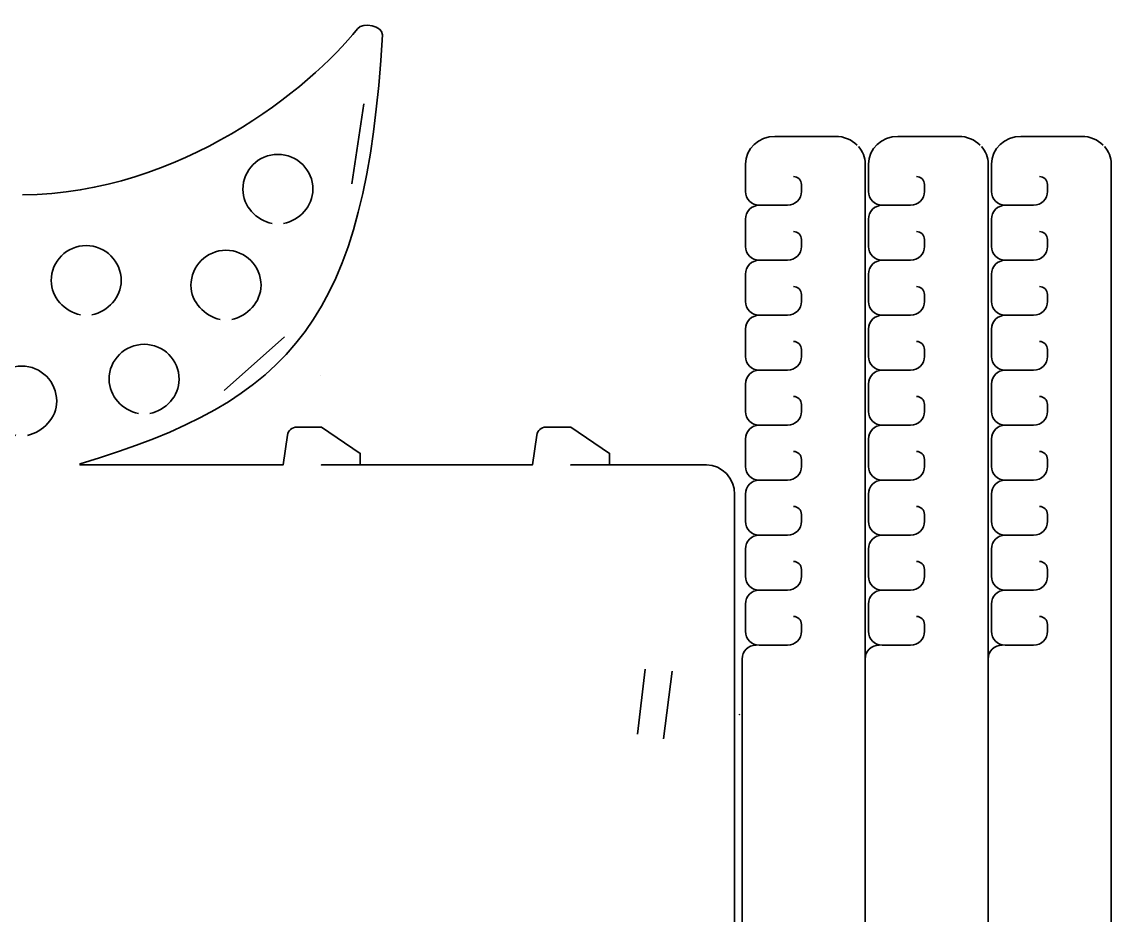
# Model space of a CAD drawing. Header units: inches. Extents: x 1974 to 2973, y -3088 to -2328.
# Drawn here: x 2739.4 to 2972.7, y -2519.1 to -2327.9 of the extents above; entities that cross this region are included whole.
import ezdxf

# ---------------------------------------------------------------- set-up
doc = ezdxf.new("R2010")
doc.units = ezdxf.units.IN
doc.header["$MEASUREMENT"] = 0
doc.layers.add('Layer 1', color=7, linetype='Continuous')

msp = doc.modelspace()

# ---------------------------------------------------------------- linework, layer by layer
at = {"layer": 'Layer 1', "color": 179, "lineweight": 35, "true_color": 0x231f20}
for points in [[(2810.1, -2362.58), (2812.7, -2345.51)], [(2782.77, -2406.82), (2795.68, -2395.36)], [(2803.44, -2403.69), (2803.44, -2403.69)], [(2872.95, -2466.51), (2871.25, -2480.4)], [(2878.69, -2466.9), (2876.84, -2481.4)], [(2920.04, -2468.86), (2920.05, -2468.9), (2920.05, -2468.86), (2920.04, -2468.86)], [(2920.04, -2468.86), (2920.05, -2468.9), (2920.05, -2468.86), (2920.04, -2468.86)], [(2946.39, -2468.86), (2946.4, -2468.9), (2946.4, -2468.86), (2946.39, -2468.86)], [(2946.39, -2468.86), (2946.4, -2468.9), (2946.4, -2468.86), (2946.39, -2468.86)], [(2893.1, -2476.15), (2893.11, -2476.19), (2893.11, -2476.15), (2893.1, -2476.15)]]:
    msp.add_lwpolyline(points, dxfattribs=at)
for points, knots in [([(2739.63, -2669.7), (2739.63, -2669.7), (2775.67, -2669.7), (2775.67, -2669.7), (2842.47, -2669.7), (2892.08, -2617.84), (2892.08, -2547.7), (2892.08, -2547.7), (2892.08, -2429.12), (2892.08, -2429.12), (2892.08, -2425.61), (2889.38, -2422.77), (2886.04, -2422.77), (2886.04, -2422.77), (2856.98, -2422.77), (2856.98, -2422.77), (2856.98, -2422.77), (2856.98, -2422.77), (2856.98, -2422.77), (2856.98, -2422.77), (2865.29, -2422.77), (2865.29, -2422.77), (2865.29, -2422.77), (2865.29, -2420.3), (2865.29, -2420.3), (2865.29, -2420.3), (2856.98, -2414.68), (2856.98, -2414.68), (2856.98, -2414.68), (2851.67, -2414.68), (2851.67, -2414.68), (2850.68, -2414.68), (2849.84, -2415.41), (2849.69, -2416.39), (2849.69, -2416.39), (2848.76, -2422.77), (2848.76, -2422.77), (2848.76, -2422.77), (2848.76, -2422.77), (2848.76, -2422.77), (2848.76, -2422.77), (2803.59, -2422.77), (2803.59, -2422.77), (2803.59, -2422.77), (2803.59, -2422.77), (2803.59, -2422.77), (2803.59, -2422.77), (2811.9, -2422.77), (2811.9, -2422.77), (2811.9, -2422.77), (2811.9, -2420.3), (2811.9, -2420.3), (2811.9, -2420.3), (2803.59, -2414.68), (2803.59, -2414.68), (2803.59, -2414.68), (2798.29, -2414.68), (2798.29, -2414.68), (2797.29, -2414.68), (2796.45, -2415.41), (2796.31, -2416.39), (2796.31, -2416.39), (2795.37, -2422.77), (2795.37, -2422.77), (2795.37, -2422.77), (2795.37, -2422.77), (2795.37, -2422.77), (2795.37, -2422.77), (2751.89, -2422.77), (2751.89, -2422.77), (2751.89, -2422.77), (2751.89, -2422.51), (2751.89, -2422.51), (2797.48, -2409.02), (2813.18, -2391.19), (2816.65, -2330.69), (2816.67, -2328.78), (2812.51, -2327.92), (2811.32, -2329.41), (2801.29, -2342.02), (2773.32, -2364.84), (2739.58, -2364.93)], [0, 0, 0, 0, 1, 1, 1, 2, 2, 2, 3, 3, 3, 4, 4, 4, 5, 5, 5, 6, 6, 6, 7, 7, 7, 8, 8, 8, 9, 9, 9, 10, 10, 10, 11, 11, 11, 12, 12, 12, 13, 13, 13, 14, 14, 14, 15, 15, 15, 16, 16, 16, 17, 17, 17, 18, 18, 18, 19, 19, 19, 20, 20, 20, 21, 21, 21, 22, 22, 22, 23, 23, 23, 24, 24, 24, 25, 25, 25, 26, 26, 26, 27, 27, 27, 27]), ([(2904.69, -2361.04), (2905.63, -2361.04), (2906.39, -2361.8), (2906.39, -2362.74), (2906.39, -2362.74), (2906.39, -2364.23), (2906.39, -2364.23), (2906.39, -2365.86), (2905.06, -2367.19), (2903.43, -2367.19), (2903.43, -2367.19), (2897.37, -2367.19), (2897.37, -2367.19), (2895.73, -2367.19), (2894.4, -2365.86), (2894.4, -2364.23), (2894.4, -2364.23), (2894.4, -2364.1), (2894.4, -2364.1), (2894.4, -2364.1), (2894.4, -2364.23), (2894.4, -2364.23), (2894.4, -2364.23), (2894.4, -2358.39), (2894.4, -2358.39), (2894.4, -2358.39), (2894.41, -2358.35), (2894.41, -2358.35), (2894.41, -2358.35), (2894.41, -2358.39), (2894.41, -2358.39), (2894.41, -2355.1), (2897.25, -2352.44), (2900.76, -2352.44), (2900.76, -2352.44), (2900.75, -2352.44), (2900.75, -2352.44), (2900.75, -2352.44), (2913.69, -2352.44), (2913.69, -2352.44), (2915.51, -2352.44), (2917.15, -2353.16), (2918.31, -2354.31)], [0, 0, 0, 0, 1, 1, 1, 2, 2, 2, 3, 3, 3, 4, 4, 4, 5, 5, 5, 6, 6, 6, 7, 7, 7, 8, 8, 8, 9, 9, 9, 10, 10, 10, 11, 11, 11, 12, 12, 12, 13, 13, 13, 14, 14, 14, 14]), ([(2904.69, -2361.04), (2905.63, -2361.04), (2906.39, -2361.8), (2906.39, -2362.74), (2906.39, -2362.74), (2906.39, -2364.23), (2906.39, -2364.23), (2906.39, -2365.86), (2905.06, -2367.19), (2903.43, -2367.19), (2903.43, -2367.19), (2897.37, -2367.19), (2897.37, -2367.19), (2895.73, -2367.19), (2894.4, -2365.86), (2894.4, -2364.23), (2894.4, -2364.23), (2894.4, -2364.1), (2894.4, -2364.1), (2894.4, -2364.1), (2894.4, -2364.23), (2894.4, -2364.23), (2894.4, -2364.23), (2894.4, -2358.39), (2894.4, -2358.39), (2894.4, -2358.39), (2894.41, -2358.35), (2894.41, -2358.35), (2894.41, -2358.35), (2894.41, -2358.39), (2894.41, -2358.39), (2894.41, -2355.1), (2897.25, -2352.44), (2900.76, -2352.44), (2900.76, -2352.44), (2900.75, -2352.44), (2900.75, -2352.44), (2900.75, -2352.44), (2913.69, -2352.44), (2913.69, -2352.44), (2915.51, -2352.44), (2917.15, -2353.16), (2918.31, -2354.31)], [0, 0, 0, 0, 1, 1, 1, 2, 2, 2, 3, 3, 3, 4, 4, 4, 5, 5, 5, 6, 6, 6, 7, 7, 7, 8, 8, 8, 9, 9, 9, 10, 10, 10, 11, 11, 11, 12, 12, 12, 13, 13, 13, 14, 14, 14, 14]), ([(2931.04, -2361.04), (2931.98, -2361.04), (2932.74, -2361.8), (2932.74, -2362.74), (2932.74, -2362.74), (2932.74, -2364.23), (2932.74, -2364.23), (2932.74, -2365.86), (2931.41, -2367.19), (2929.77, -2367.19), (2929.77, -2367.19), (2923.71, -2367.19), (2923.71, -2367.19), (2922.08, -2367.19), (2920.75, -2365.86), (2920.75, -2364.23), (2920.75, -2364.23), (2920.75, -2364.1), (2920.75, -2364.1), (2920.75, -2364.1), (2920.75, -2364.23), (2920.75, -2364.23), (2920.75, -2364.23), (2920.75, -2358.39), (2920.75, -2358.39), (2920.75, -2358.39), (2920.76, -2358.35), (2920.76, -2358.35), (2920.76, -2358.35), (2920.76, -2358.39), (2920.76, -2358.39), (2920.76, -2355.1), (2923.6, -2352.44), (2927.11, -2352.44), (2927.11, -2352.44), (2927.1, -2352.44), (2927.1, -2352.44), (2927.1, -2352.44), (2940.04, -2352.44), (2940.04, -2352.44), (2941.86, -2352.44), (2943.5, -2353.16), (2944.66, -2354.31)], [0, 0, 0, 0, 1, 1, 1, 2, 2, 2, 3, 3, 3, 4, 4, 4, 5, 5, 5, 6, 6, 6, 7, 7, 7, 8, 8, 8, 9, 9, 9, 10, 10, 10, 11, 11, 11, 12, 12, 12, 13, 13, 13, 14, 14, 14, 14]), ([(2931.04, -2361.04), (2931.98, -2361.04), (2932.74, -2361.8), (2932.74, -2362.74), (2932.74, -2362.74), (2932.74, -2364.23), (2932.74, -2364.23), (2932.74, -2365.86), (2931.41, -2367.19), (2929.77, -2367.19), (2929.77, -2367.19), (2923.71, -2367.19), (2923.71, -2367.19), (2922.08, -2367.19), (2920.75, -2365.86), (2920.75, -2364.23), (2920.75, -2364.23), (2920.75, -2364.1), (2920.75, -2364.1), (2920.75, -2364.1), (2920.75, -2364.23), (2920.75, -2364.23), (2920.75, -2364.23), (2920.75, -2358.39), (2920.75, -2358.39), (2920.75, -2358.39), (2920.76, -2358.35), (2920.76, -2358.35), (2920.76, -2358.35), (2920.76, -2358.39), (2920.76, -2358.39), (2920.76, -2355.1), (2923.6, -2352.44), (2927.11, -2352.44), (2927.11, -2352.44), (2927.1, -2352.44), (2927.1, -2352.44), (2927.1, -2352.44), (2940.04, -2352.44), (2940.04, -2352.44), (2941.86, -2352.44), (2943.5, -2353.16), (2944.66, -2354.31)], [0, 0, 0, 0, 1, 1, 1, 2, 2, 2, 3, 3, 3, 4, 4, 4, 5, 5, 5, 6, 6, 6, 7, 7, 7, 8, 8, 8, 9, 9, 9, 10, 10, 10, 11, 11, 11, 12, 12, 12, 13, 13, 13, 14, 14, 14, 14]), ([(2971, -2354.31), (2969.85, -2353.16), (2968.21, -2352.44), (2966.39, -2352.44), (2966.39, -2352.44), (2953.44, -2352.44), (2953.44, -2352.44), (2953.44, -2352.44), (2953.45, -2352.44), (2953.45, -2352.44), (2949.95, -2352.44), (2947.1, -2355.1), (2947.1, -2358.39), (2947.1, -2358.39), (2947.1, -2358.35), (2947.1, -2358.35), (2947.1, -2358.35), (2947.1, -2358.39), (2947.1, -2358.39), (2947.1, -2358.39), (2947.1, -2364.23), (2947.1, -2364.23), (2947.1, -2364.23), (2947.1, -2364.1), (2947.1, -2364.1), (2947.1, -2364.1), (2947.1, -2364.23), (2947.1, -2364.23), (2947.1, -2365.86), (2948.42, -2367.19), (2950.06, -2367.19), (2950.06, -2367.19), (2956.12, -2367.19), (2956.12, -2367.19), (2957.76, -2367.19), (2959.09, -2365.86), (2959.09, -2364.23), (2959.09, -2364.23), (2959.09, -2362.74), (2959.09, -2362.74), (2959.09, -2361.8), (2958.33, -2361.04), (2957.39, -2361.04)], [0, 0, 0, 0, 1, 1, 1, 2, 2, 2, 3, 3, 3, 4, 4, 4, 5, 5, 5, 6, 6, 6, 7, 7, 7, 8, 8, 8, 9, 9, 9, 10, 10, 10, 11, 11, 11, 12, 12, 12, 13, 13, 13, 14, 14, 14, 14]), ([(2971, -2354.31), (2969.85, -2353.16), (2968.21, -2352.44), (2966.39, -2352.44), (2966.39, -2352.44), (2953.44, -2352.44), (2953.44, -2352.44), (2953.44, -2352.44), (2953.45, -2352.44), (2953.45, -2352.44), (2949.95, -2352.44), (2947.1, -2355.1), (2947.1, -2358.39), (2947.1, -2358.39), (2947.1, -2358.35), (2947.1, -2358.35), (2947.1, -2358.35), (2947.1, -2358.39), (2947.1, -2358.39), (2947.1, -2358.39), (2947.1, -2364.23), (2947.1, -2364.23), (2947.1, -2364.23), (2947.1, -2364.1), (2947.1, -2364.1), (2947.1, -2364.1), (2947.1, -2364.23), (2947.1, -2364.23), (2947.1, -2365.86), (2948.42, -2367.19), (2950.06, -2367.19), (2950.06, -2367.19), (2956.12, -2367.19), (2956.12, -2367.19), (2957.76, -2367.19), (2959.09, -2365.86), (2959.09, -2364.23), (2959.09, -2364.23), (2959.09, -2362.74), (2959.09, -2362.74), (2959.09, -2361.8), (2958.33, -2361.04), (2957.39, -2361.04)], [0, 0, 0, 0, 1, 1, 1, 2, 2, 2, 3, 3, 3, 4, 4, 4, 5, 5, 5, 6, 6, 6, 7, 7, 7, 8, 8, 8, 9, 9, 9, 10, 10, 10, 11, 11, 11, 12, 12, 12, 13, 13, 13, 14, 14, 14, 14]), ([(2795.49, -2371.12), (2798.87, -2370.39), (2801.76, -2367.39), (2801.76, -2363.79), (2801.76, -2359.65), (2798.41, -2356.29), (2794.26, -2356.29), (2790.12, -2356.29), (2786.76, -2359.65), (2786.76, -2363.79), (2786.76, -2367.39), (2789.65, -2370.39), (2793.03, -2371.12)], [0, 0, 0, 0, 1, 1, 1, 2, 2, 2, 3, 3, 3, 4, 4, 4, 4]), ([(2918.59, -2354.6), (2919.5, -2355.63), (2920.04, -2356.95), (2920.04, -2358.39), (2920.04, -2358.39), (2920.04, -2464.31), (2920.04, -2464.31)], [0, 0, 0, 0, 1, 1, 1, 2, 2, 2, 2]), ([(2918.59, -2354.6), (2919.5, -2355.63), (2920.04, -2356.95), (2920.04, -2358.39), (2920.04, -2358.39), (2920.04, -2464.31), (2920.04, -2464.31)], [0, 0, 0, 0, 1, 1, 1, 2, 2, 2, 2]), ([(2944.94, -2354.6), (2945.84, -2355.63), (2946.39, -2356.95), (2946.39, -2358.39), (2946.39, -2358.39), (2946.39, -2464.31), (2946.39, -2464.31)], [0, 0, 0, 0, 1, 1, 1, 2, 2, 2, 2]), ([(2944.94, -2354.6), (2945.84, -2355.63), (2946.39, -2356.95), (2946.39, -2358.39), (2946.39, -2358.39), (2946.39, -2464.31), (2946.39, -2464.31)], [0, 0, 0, 0, 1, 1, 1, 2, 2, 2, 2]), ([(2971.28, -2354.6), (2972.19, -2355.63), (2972.74, -2356.95), (2972.74, -2358.39), (2972.74, -2358.39), (2972.74, -2934.67), (2972.74, -2934.67)], [0, 0, 0, 0, 1, 1, 1, 2, 2, 2, 2]), ([(2971.28, -2354.6), (2972.19, -2355.63), (2972.74, -2356.95), (2972.74, -2358.39), (2972.74, -2358.39), (2972.74, -2934.67), (2972.74, -2934.67)], [0, 0, 0, 0, 1, 1, 1, 2, 2, 2, 2]), ([(2904.69, -2372.81), (2905.63, -2372.81), (2906.39, -2373.57), (2906.39, -2374.51), (2906.39, -2374.51), (2906.39, -2375.99), (2906.39, -2375.99), (2906.39, -2377.63), (2905.06, -2378.96), (2903.43, -2378.96), (2903.43, -2378.96), (2897.37, -2378.96), (2897.37, -2378.96), (2895.73, -2378.96), (2894.4, -2377.63), (2894.4, -2375.99), (2894.4, -2375.99), (2894.4, -2375.87), (2894.4, -2375.87), (2894.4, -2375.87), (2894.4, -2375.99), (2894.4, -2375.99), (2894.4, -2375.99), (2894.4, -2370.16), (2894.4, -2370.16), (2894.4, -2368.52), (2895.73, -2367.19), (2897.37, -2367.19)], [0, 0, 0, 0, 1, 1, 1, 2, 2, 2, 3, 3, 3, 4, 4, 4, 5, 5, 5, 6, 6, 6, 7, 7, 7, 8, 8, 8, 9, 9, 9, 9]), ([(2904.69, -2372.81), (2905.63, -2372.81), (2906.39, -2373.57), (2906.39, -2374.51), (2906.39, -2374.51), (2906.39, -2375.99), (2906.39, -2375.99), (2906.39, -2377.63), (2905.06, -2378.96), (2903.43, -2378.96), (2903.43, -2378.96), (2897.37, -2378.96), (2897.37, -2378.96), (2895.73, -2378.96), (2894.4, -2377.63), (2894.4, -2375.99), (2894.4, -2375.99), (2894.4, -2375.87), (2894.4, -2375.87), (2894.4, -2375.87), (2894.4, -2375.99), (2894.4, -2375.99), (2894.4, -2375.99), (2894.4, -2370.16), (2894.4, -2370.16), (2894.4, -2368.52), (2895.73, -2367.19), (2897.37, -2367.19)], [0, 0, 0, 0, 1, 1, 1, 2, 2, 2, 3, 3, 3, 4, 4, 4, 5, 5, 5, 6, 6, 6, 7, 7, 7, 8, 8, 8, 9, 9, 9, 9]), ([(2931.04, -2372.81), (2931.98, -2372.81), (2932.74, -2373.57), (2932.74, -2374.51), (2932.74, -2374.51), (2932.74, -2375.99), (2932.74, -2375.99), (2932.74, -2377.63), (2931.41, -2378.96), (2929.77, -2378.96), (2929.77, -2378.96), (2923.71, -2378.96), (2923.71, -2378.96), (2922.08, -2378.96), (2920.75, -2377.63), (2920.75, -2375.99), (2920.75, -2375.99), (2920.75, -2375.87), (2920.75, -2375.87), (2920.75, -2375.87), (2920.75, -2375.99), (2920.75, -2375.99), (2920.75, -2375.99), (2920.75, -2370.16), (2920.75, -2370.16), (2920.75, -2368.52), (2922.08, -2367.19), (2923.71, -2367.19)], [0, 0, 0, 0, 1, 1, 1, 2, 2, 2, 3, 3, 3, 4, 4, 4, 5, 5, 5, 6, 6, 6, 7, 7, 7, 8, 8, 8, 9, 9, 9, 9]), ([(2931.04, -2372.81), (2931.98, -2372.81), (2932.74, -2373.57), (2932.74, -2374.51), (2932.74, -2374.51), (2932.74, -2375.99), (2932.74, -2375.99), (2932.74, -2377.63), (2931.41, -2378.96), (2929.77, -2378.96), (2929.77, -2378.96), (2923.71, -2378.96), (2923.71, -2378.96), (2922.08, -2378.96), (2920.75, -2377.63), (2920.75, -2375.99), (2920.75, -2375.99), (2920.75, -2375.87), (2920.75, -2375.87), (2920.75, -2375.87), (2920.75, -2375.99), (2920.75, -2375.99), (2920.75, -2375.99), (2920.75, -2370.16), (2920.75, -2370.16), (2920.75, -2368.52), (2922.08, -2367.19), (2923.71, -2367.19)], [0, 0, 0, 0, 1, 1, 1, 2, 2, 2, 3, 3, 3, 4, 4, 4, 5, 5, 5, 6, 6, 6, 7, 7, 7, 8, 8, 8, 9, 9, 9, 9]), ([(2957.39, -2372.81), (2958.33, -2372.81), (2959.09, -2373.57), (2959.09, -2374.51), (2959.09, -2374.51), (2959.09, -2375.99), (2959.09, -2375.99), (2959.09, -2377.63), (2957.76, -2378.96), (2956.12, -2378.96), (2956.12, -2378.96), (2950.06, -2378.96), (2950.06, -2378.96), (2948.42, -2378.96), (2947.1, -2377.63), (2947.1, -2375.99), (2947.1, -2375.99), (2947.1, -2375.87), (2947.1, -2375.87), (2947.1, -2375.87), (2947.1, -2375.99), (2947.1, -2375.99), (2947.1, -2375.99), (2947.1, -2370.16), (2947.1, -2370.16), (2947.1, -2368.52), (2948.42, -2367.19), (2950.06, -2367.19)], [0, 0, 0, 0, 1, 1, 1, 2, 2, 2, 3, 3, 3, 4, 4, 4, 5, 5, 5, 6, 6, 6, 7, 7, 7, 8, 8, 8, 9, 9, 9, 9]), ([(2957.39, -2372.81), (2958.33, -2372.81), (2959.09, -2373.57), (2959.09, -2374.51), (2959.09, -2374.51), (2959.09, -2375.99), (2959.09, -2375.99), (2959.09, -2377.63), (2957.76, -2378.96), (2956.12, -2378.96), (2956.12, -2378.96), (2950.06, -2378.96), (2950.06, -2378.96), (2948.42, -2378.96), (2947.1, -2377.63), (2947.1, -2375.99), (2947.1, -2375.99), (2947.1, -2375.87), (2947.1, -2375.87), (2947.1, -2375.87), (2947.1, -2375.99), (2947.1, -2375.99), (2947.1, -2375.99), (2947.1, -2370.16), (2947.1, -2370.16), (2947.1, -2368.52), (2948.42, -2367.19), (2950.06, -2367.19)], [0, 0, 0, 0, 1, 1, 1, 2, 2, 2, 3, 3, 3, 4, 4, 4, 5, 5, 5, 6, 6, 6, 7, 7, 7, 8, 8, 8, 9, 9, 9, 9]), ([(2754.43, -2390.65), (2757.82, -2389.92), (2760.7, -2386.92), (2760.7, -2383.32), (2760.7, -2379.18), (2757.35, -2375.82), (2753.2, -2375.82), (2749.06, -2375.82), (2745.7, -2379.18), (2745.7, -2383.32), (2745.7, -2386.92), (2748.59, -2389.92), (2751.97, -2390.65)], [0, 0, 0, 0, 1, 1, 1, 2, 2, 2, 3, 3, 3, 4, 4, 4, 4]), ([(2784.37, -2391.65), (2787.75, -2390.92), (2790.64, -2387.92), (2790.64, -2384.32), (2790.64, -2380.18), (2787.28, -2376.82), (2783.14, -2376.82), (2778.99, -2376.82), (2775.64, -2380.18), (2775.64, -2384.32), (2775.64, -2387.92), (2778.53, -2390.92), (2781.91, -2391.65)], [0, 0, 0, 0, 1, 1, 1, 2, 2, 2, 3, 3, 3, 4, 4, 4, 4]), ([(2904.69, -2384.58), (2905.63, -2384.58), (2906.39, -2385.34), (2906.39, -2386.28), (2906.39, -2386.28), (2906.39, -2387.76), (2906.39, -2387.76), (2906.39, -2389.4), (2905.06, -2390.73), (2903.43, -2390.73), (2903.43, -2390.73), (2897.37, -2390.73), (2897.37, -2390.73), (2895.73, -2390.73), (2894.4, -2389.4), (2894.4, -2387.76), (2894.4, -2387.76), (2894.4, -2387.63), (2894.4, -2387.63), (2894.4, -2387.63), (2894.4, -2387.76), (2894.4, -2387.76), (2894.4, -2387.76), (2894.4, -2381.93), (2894.4, -2381.93), (2894.4, -2380.29), (2895.73, -2378.96), (2897.37, -2378.96)], [0, 0, 0, 0, 1, 1, 1, 2, 2, 2, 3, 3, 3, 4, 4, 4, 5, 5, 5, 6, 6, 6, 7, 7, 7, 8, 8, 8, 9, 9, 9, 9]), ([(2904.69, -2384.58), (2905.63, -2384.58), (2906.39, -2385.34), (2906.39, -2386.28), (2906.39, -2386.28), (2906.39, -2387.76), (2906.39, -2387.76), (2906.39, -2389.4), (2905.06, -2390.73), (2903.43, -2390.73), (2903.43, -2390.73), (2897.37, -2390.73), (2897.37, -2390.73), (2895.73, -2390.73), (2894.4, -2389.4), (2894.4, -2387.76), (2894.4, -2387.76), (2894.4, -2387.63), (2894.4, -2387.63), (2894.4, -2387.63), (2894.4, -2387.76), (2894.4, -2387.76), (2894.4, -2387.76), (2894.4, -2381.93), (2894.4, -2381.93), (2894.4, -2380.29), (2895.73, -2378.96), (2897.37, -2378.96)], [0, 0, 0, 0, 1, 1, 1, 2, 2, 2, 3, 3, 3, 4, 4, 4, 5, 5, 5, 6, 6, 6, 7, 7, 7, 8, 8, 8, 9, 9, 9, 9]), ([(2931.04, -2384.58), (2931.98, -2384.58), (2932.74, -2385.34), (2932.74, -2386.28), (2932.74, -2386.28), (2932.74, -2387.76), (2932.74, -2387.76), (2932.74, -2389.4), (2931.41, -2390.73), (2929.77, -2390.73), (2929.77, -2390.73), (2923.71, -2390.73), (2923.71, -2390.73), (2922.08, -2390.73), (2920.75, -2389.4), (2920.75, -2387.76), (2920.75, -2387.76), (2920.75, -2387.63), (2920.75, -2387.63), (2920.75, -2387.63), (2920.75, -2387.76), (2920.75, -2387.76), (2920.75, -2387.76), (2920.75, -2381.93), (2920.75, -2381.93), (2920.75, -2380.29), (2922.08, -2378.96), (2923.71, -2378.96)], [0, 0, 0, 0, 1, 1, 1, 2, 2, 2, 3, 3, 3, 4, 4, 4, 5, 5, 5, 6, 6, 6, 7, 7, 7, 8, 8, 8, 9, 9, 9, 9]), ([(2931.04, -2384.58), (2931.98, -2384.58), (2932.74, -2385.34), (2932.74, -2386.28), (2932.74, -2386.28), (2932.74, -2387.76), (2932.74, -2387.76), (2932.74, -2389.4), (2931.41, -2390.73), (2929.77, -2390.73), (2929.77, -2390.73), (2923.71, -2390.73), (2923.71, -2390.73), (2922.08, -2390.73), (2920.75, -2389.4), (2920.75, -2387.76), (2920.75, -2387.76), (2920.75, -2387.63), (2920.75, -2387.63), (2920.75, -2387.63), (2920.75, -2387.76), (2920.75, -2387.76), (2920.75, -2387.76), (2920.75, -2381.93), (2920.75, -2381.93), (2920.75, -2380.29), (2922.08, -2378.96), (2923.71, -2378.96)], [0, 0, 0, 0, 1, 1, 1, 2, 2, 2, 3, 3, 3, 4, 4, 4, 5, 5, 5, 6, 6, 6, 7, 7, 7, 8, 8, 8, 9, 9, 9, 9]), ([(2957.39, -2384.58), (2958.33, -2384.58), (2959.09, -2385.34), (2959.09, -2386.28), (2959.09, -2386.28), (2959.09, -2387.76), (2959.09, -2387.76), (2959.09, -2389.4), (2957.76, -2390.73), (2956.12, -2390.73), (2956.12, -2390.73), (2950.06, -2390.73), (2950.06, -2390.73), (2948.42, -2390.73), (2947.1, -2389.4), (2947.1, -2387.76), (2947.1, -2387.76), (2947.1, -2387.63), (2947.1, -2387.63), (2947.1, -2387.63), (2947.1, -2387.76), (2947.1, -2387.76), (2947.1, -2387.76), (2947.1, -2381.93), (2947.1, -2381.93), (2947.1, -2380.29), (2948.42, -2378.96), (2950.06, -2378.96)], [0, 0, 0, 0, 1, 1, 1, 2, 2, 2, 3, 3, 3, 4, 4, 4, 5, 5, 5, 6, 6, 6, 7, 7, 7, 8, 8, 8, 9, 9, 9, 9]), ([(2957.39, -2384.58), (2958.33, -2384.58), (2959.09, -2385.34), (2959.09, -2386.28), (2959.09, -2386.28), (2959.09, -2387.76), (2959.09, -2387.76), (2959.09, -2389.4), (2957.76, -2390.73), (2956.12, -2390.73), (2956.12, -2390.73), (2950.06, -2390.73), (2950.06, -2390.73), (2948.42, -2390.73), (2947.1, -2389.4), (2947.1, -2387.76), (2947.1, -2387.76), (2947.1, -2387.63), (2947.1, -2387.63), (2947.1, -2387.63), (2947.1, -2387.76), (2947.1, -2387.76), (2947.1, -2387.76), (2947.1, -2381.93), (2947.1, -2381.93), (2947.1, -2380.29), (2948.42, -2378.96), (2950.06, -2378.96)], [0, 0, 0, 0, 1, 1, 1, 2, 2, 2, 3, 3, 3, 4, 4, 4, 5, 5, 5, 6, 6, 6, 7, 7, 7, 8, 8, 8, 9, 9, 9, 9]), ([(2904.69, -2396.35), (2905.63, -2396.35), (2906.39, -2397.11), (2906.39, -2398.05), (2906.39, -2398.05), (2906.39, -2399.53), (2906.39, -2399.53), (2906.39, -2401.17), (2905.06, -2402.5), (2903.43, -2402.5), (2903.43, -2402.5), (2897.37, -2402.5), (2897.37, -2402.5), (2895.73, -2402.5), (2894.4, -2401.17), (2894.4, -2399.53), (2894.4, -2399.53), (2894.4, -2399.4), (2894.4, -2399.4), (2894.4, -2399.4), (2894.4, -2399.53), (2894.4, -2399.53), (2894.4, -2399.53), (2894.4, -2393.7), (2894.4, -2393.7), (2894.4, -2392.06), (2895.73, -2390.73), (2897.37, -2390.73)], [0, 0, 0, 0, 1, 1, 1, 2, 2, 2, 3, 3, 3, 4, 4, 4, 5, 5, 5, 6, 6, 6, 7, 7, 7, 8, 8, 8, 9, 9, 9, 9]), ([(2904.69, -2396.35), (2905.63, -2396.35), (2906.39, -2397.11), (2906.39, -2398.05), (2906.39, -2398.05), (2906.39, -2399.53), (2906.39, -2399.53), (2906.39, -2401.17), (2905.06, -2402.5), (2903.43, -2402.5), (2903.43, -2402.5), (2897.37, -2402.5), (2897.37, -2402.5), (2895.73, -2402.5), (2894.4, -2401.17), (2894.4, -2399.53), (2894.4, -2399.53), (2894.4, -2399.4), (2894.4, -2399.4), (2894.4, -2399.4), (2894.4, -2399.53), (2894.4, -2399.53), (2894.4, -2399.53), (2894.4, -2393.7), (2894.4, -2393.7), (2894.4, -2392.06), (2895.73, -2390.73), (2897.37, -2390.73)], [0, 0, 0, 0, 1, 1, 1, 2, 2, 2, 3, 3, 3, 4, 4, 4, 5, 5, 5, 6, 6, 6, 7, 7, 7, 8, 8, 8, 9, 9, 9, 9]), ([(2931.04, -2396.35), (2931.98, -2396.35), (2932.74, -2397.11), (2932.74, -2398.05), (2932.74, -2398.05), (2932.74, -2399.53), (2932.74, -2399.53), (2932.74, -2401.17), (2931.41, -2402.5), (2929.77, -2402.5), (2929.77, -2402.5), (2923.71, -2402.5), (2923.71, -2402.5), (2922.08, -2402.5), (2920.75, -2401.17), (2920.75, -2399.53), (2920.75, -2399.53), (2920.75, -2399.4), (2920.75, -2399.4), (2920.75, -2399.4), (2920.75, -2399.53), (2920.75, -2399.53), (2920.75, -2399.53), (2920.75, -2393.7), (2920.75, -2393.7), (2920.75, -2392.06), (2922.08, -2390.73), (2923.71, -2390.73)], [0, 0, 0, 0, 1, 1, 1, 2, 2, 2, 3, 3, 3, 4, 4, 4, 5, 5, 5, 6, 6, 6, 7, 7, 7, 8, 8, 8, 9, 9, 9, 9]), ([(2931.04, -2396.35), (2931.98, -2396.35), (2932.74, -2397.11), (2932.74, -2398.05), (2932.74, -2398.05), (2932.74, -2399.53), (2932.74, -2399.53), (2932.74, -2401.17), (2931.41, -2402.5), (2929.77, -2402.5), (2929.77, -2402.5), (2923.71, -2402.5), (2923.71, -2402.5), (2922.08, -2402.5), (2920.75, -2401.17), (2920.75, -2399.53), (2920.75, -2399.53), (2920.75, -2399.4), (2920.75, -2399.4), (2920.75, -2399.4), (2920.75, -2399.53), (2920.75, -2399.53), (2920.75, -2399.53), (2920.75, -2393.7), (2920.75, -2393.7), (2920.75, -2392.06), (2922.08, -2390.73), (2923.71, -2390.73)], [0, 0, 0, 0, 1, 1, 1, 2, 2, 2, 3, 3, 3, 4, 4, 4, 5, 5, 5, 6, 6, 6, 7, 7, 7, 8, 8, 8, 9, 9, 9, 9]), ([(2957.39, -2396.35), (2958.33, -2396.35), (2959.09, -2397.11), (2959.09, -2398.05), (2959.09, -2398.05), (2959.09, -2399.53), (2959.09, -2399.53), (2959.09, -2401.17), (2957.76, -2402.5), (2956.12, -2402.5), (2956.12, -2402.5), (2950.06, -2402.5), (2950.06, -2402.5), (2948.42, -2402.5), (2947.1, -2401.17), (2947.1, -2399.53), (2947.1, -2399.53), (2947.1, -2399.4), (2947.1, -2399.4), (2947.1, -2399.4), (2947.1, -2399.53), (2947.1, -2399.53), (2947.1, -2399.53), (2947.1, -2393.7), (2947.1, -2393.7), (2947.1, -2392.06), (2948.42, -2390.73), (2950.06, -2390.73)], [0, 0, 0, 0, 1, 1, 1, 2, 2, 2, 3, 3, 3, 4, 4, 4, 5, 5, 5, 6, 6, 6, 7, 7, 7, 8, 8, 8, 9, 9, 9, 9]), ([(2957.39, -2396.35), (2958.33, -2396.35), (2959.09, -2397.11), (2959.09, -2398.05), (2959.09, -2398.05), (2959.09, -2399.53), (2959.09, -2399.53), (2959.09, -2401.17), (2957.76, -2402.5), (2956.12, -2402.5), (2956.12, -2402.5), (2950.06, -2402.5), (2950.06, -2402.5), (2948.42, -2402.5), (2947.1, -2401.17), (2947.1, -2399.53), (2947.1, -2399.53), (2947.1, -2399.4), (2947.1, -2399.4), (2947.1, -2399.4), (2947.1, -2399.53), (2947.1, -2399.53), (2947.1, -2399.53), (2947.1, -2393.7), (2947.1, -2393.7), (2947.1, -2392.06), (2948.42, -2390.73), (2950.06, -2390.73)], [0, 0, 0, 0, 1, 1, 1, 2, 2, 2, 3, 3, 3, 4, 4, 4, 5, 5, 5, 6, 6, 6, 7, 7, 7, 8, 8, 8, 9, 9, 9, 9]), ([(2766.83, -2411.78), (2770.21, -2411.05), (2773.1, -2408.05), (2773.1, -2404.45), (2773.1, -2400.31), (2769.75, -2396.95), (2765.6, -2396.95), (2761.46, -2396.95), (2758.1, -2400.31), (2758.1, -2404.45), (2758.1, -2408.05), (2760.99, -2411.05), (2764.37, -2411.78)], [0, 0, 0, 0, 1, 1, 1, 2, 2, 2, 3, 3, 3, 4, 4, 4, 4]), ([(2740.61, -2416.44), (2744, -2415.71), (2746.88, -2412.7), (2746.88, -2409.11), (2746.88, -2404.96), (2743.53, -2401.61), (2739.38, -2401.61), (2735.24, -2401.61), (2731.88, -2404.96), (2731.88, -2409.11), (2731.88, -2412.7), (2734.77, -2415.71), (2738.16, -2416.44)], [0, 0, 0, 0, 1, 1, 1, 2, 2, 2, 3, 3, 3, 4, 4, 4, 4]), ([(2904.69, -2408.12), (2905.63, -2408.12), (2906.39, -2408.88), (2906.39, -2409.82), (2906.39, -2409.82), (2906.39, -2411.3), (2906.39, -2411.3), (2906.39, -2412.94), (2905.06, -2414.27), (2903.43, -2414.27), (2903.43, -2414.27), (2897.37, -2414.27), (2897.37, -2414.27), (2895.73, -2414.27), (2894.4, -2412.94), (2894.4, -2411.3), (2894.4, -2411.3), (2894.4, -2411.17), (2894.4, -2411.17), (2894.4, -2411.17), (2894.4, -2411.3), (2894.4, -2411.3), (2894.4, -2411.3), (2894.4, -2405.46), (2894.4, -2405.46), (2894.4, -2403.83), (2895.73, -2402.5), (2897.37, -2402.5)], [0, 0, 0, 0, 1, 1, 1, 2, 2, 2, 3, 3, 3, 4, 4, 4, 5, 5, 5, 6, 6, 6, 7, 7, 7, 8, 8, 8, 9, 9, 9, 9]), ([(2904.69, -2408.12), (2905.63, -2408.12), (2906.39, -2408.88), (2906.39, -2409.82), (2906.39, -2409.82), (2906.39, -2411.3), (2906.39, -2411.3), (2906.39, -2412.94), (2905.06, -2414.27), (2903.43, -2414.27), (2903.43, -2414.27), (2897.37, -2414.27), (2897.37, -2414.27), (2895.73, -2414.27), (2894.4, -2412.94), (2894.4, -2411.3), (2894.4, -2411.3), (2894.4, -2411.17), (2894.4, -2411.17), (2894.4, -2411.17), (2894.4, -2411.3), (2894.4, -2411.3), (2894.4, -2411.3), (2894.4, -2405.46), (2894.4, -2405.46), (2894.4, -2403.83), (2895.73, -2402.5), (2897.37, -2402.5)], [0, 0, 0, 0, 1, 1, 1, 2, 2, 2, 3, 3, 3, 4, 4, 4, 5, 5, 5, 6, 6, 6, 7, 7, 7, 8, 8, 8, 9, 9, 9, 9]), ([(2931.04, -2408.12), (2931.98, -2408.12), (2932.74, -2408.88), (2932.74, -2409.82), (2932.74, -2409.82), (2932.74, -2411.3), (2932.74, -2411.3), (2932.74, -2412.94), (2931.41, -2414.27), (2929.77, -2414.27), (2929.77, -2414.27), (2923.71, -2414.27), (2923.71, -2414.27), (2922.08, -2414.27), (2920.75, -2412.94), (2920.75, -2411.3), (2920.75, -2411.3), (2920.75, -2411.17), (2920.75, -2411.17), (2920.75, -2411.17), (2920.75, -2411.3), (2920.75, -2411.3), (2920.75, -2411.3), (2920.75, -2405.46), (2920.75, -2405.46), (2920.75, -2403.83), (2922.08, -2402.5), (2923.71, -2402.5)], [0, 0, 0, 0, 1, 1, 1, 2, 2, 2, 3, 3, 3, 4, 4, 4, 5, 5, 5, 6, 6, 6, 7, 7, 7, 8, 8, 8, 9, 9, 9, 9]), ([(2931.04, -2408.12), (2931.98, -2408.12), (2932.74, -2408.88), (2932.74, -2409.82), (2932.74, -2409.82), (2932.74, -2411.3), (2932.74, -2411.3), (2932.74, -2412.94), (2931.41, -2414.27), (2929.77, -2414.27), (2929.77, -2414.27), (2923.71, -2414.27), (2923.71, -2414.27), (2922.08, -2414.27), (2920.75, -2412.94), (2920.75, -2411.3), (2920.75, -2411.3), (2920.75, -2411.17), (2920.75, -2411.17), (2920.75, -2411.17), (2920.75, -2411.3), (2920.75, -2411.3), (2920.75, -2411.3), (2920.75, -2405.46), (2920.75, -2405.46), (2920.75, -2403.83), (2922.08, -2402.5), (2923.71, -2402.5)], [0, 0, 0, 0, 1, 1, 1, 2, 2, 2, 3, 3, 3, 4, 4, 4, 5, 5, 5, 6, 6, 6, 7, 7, 7, 8, 8, 8, 9, 9, 9, 9]), ([(2957.39, -2408.12), (2958.33, -2408.12), (2959.09, -2408.88), (2959.09, -2409.82), (2959.09, -2409.82), (2959.09, -2411.3), (2959.09, -2411.3), (2959.09, -2412.94), (2957.76, -2414.27), (2956.12, -2414.27), (2956.12, -2414.27), (2950.06, -2414.27), (2950.06, -2414.27), (2948.42, -2414.27), (2947.1, -2412.94), (2947.1, -2411.3), (2947.1, -2411.3), (2947.1, -2411.17), (2947.1, -2411.17), (2947.1, -2411.17), (2947.1, -2411.3), (2947.1, -2411.3), (2947.1, -2411.3), (2947.1, -2405.46), (2947.1, -2405.46), (2947.1, -2403.83), (2948.42, -2402.5), (2950.06, -2402.5)], [0, 0, 0, 0, 1, 1, 1, 2, 2, 2, 3, 3, 3, 4, 4, 4, 5, 5, 5, 6, 6, 6, 7, 7, 7, 8, 8, 8, 9, 9, 9, 9]), ([(2957.39, -2408.12), (2958.33, -2408.12), (2959.09, -2408.88), (2959.09, -2409.82), (2959.09, -2409.82), (2959.09, -2411.3), (2959.09, -2411.3), (2959.09, -2412.94), (2957.76, -2414.27), (2956.12, -2414.27), (2956.12, -2414.27), (2950.06, -2414.27), (2950.06, -2414.27), (2948.42, -2414.27), (2947.1, -2412.94), (2947.1, -2411.3), (2947.1, -2411.3), (2947.1, -2411.17), (2947.1, -2411.17), (2947.1, -2411.17), (2947.1, -2411.3), (2947.1, -2411.3), (2947.1, -2411.3), (2947.1, -2405.46), (2947.1, -2405.46), (2947.1, -2403.83), (2948.42, -2402.5), (2950.06, -2402.5)], [0, 0, 0, 0, 1, 1, 1, 2, 2, 2, 3, 3, 3, 4, 4, 4, 5, 5, 5, 6, 6, 6, 7, 7, 7, 8, 8, 8, 9, 9, 9, 9]), ([(2904.69, -2419.89), (2905.63, -2419.89), (2906.39, -2420.65), (2906.39, -2421.59), (2906.39, -2421.59), (2906.39, -2423.07), (2906.39, -2423.07), (2906.39, -2424.71), (2905.06, -2426.04), (2903.43, -2426.04), (2903.43, -2426.04), (2897.37, -2426.04), (2897.37, -2426.04), (2895.73, -2426.04), (2894.4, -2424.71), (2894.4, -2423.07), (2894.4, -2423.07), (2894.4, -2422.94), (2894.4, -2422.94), (2894.4, -2422.94), (2894.4, -2423.07), (2894.4, -2423.07), (2894.4, -2423.07), (2894.4, -2417.23), (2894.4, -2417.23), (2894.4, -2415.6), (2895.73, -2414.27), (2897.37, -2414.27)], [0, 0, 0, 0, 1, 1, 1, 2, 2, 2, 3, 3, 3, 4, 4, 4, 5, 5, 5, 6, 6, 6, 7, 7, 7, 8, 8, 8, 9, 9, 9, 9]), ([(2904.69, -2419.89), (2905.63, -2419.89), (2906.39, -2420.65), (2906.39, -2421.59), (2906.39, -2421.59), (2906.39, -2423.07), (2906.39, -2423.07), (2906.39, -2424.71), (2905.06, -2426.04), (2903.43, -2426.04), (2903.43, -2426.04), (2897.37, -2426.04), (2897.37, -2426.04), (2895.73, -2426.04), (2894.4, -2424.71), (2894.4, -2423.07), (2894.4, -2423.07), (2894.4, -2422.94), (2894.4, -2422.94), (2894.4, -2422.94), (2894.4, -2423.07), (2894.4, -2423.07), (2894.4, -2423.07), (2894.4, -2417.23), (2894.4, -2417.23), (2894.4, -2415.6), (2895.73, -2414.27), (2897.37, -2414.27)], [0, 0, 0, 0, 1, 1, 1, 2, 2, 2, 3, 3, 3, 4, 4, 4, 5, 5, 5, 6, 6, 6, 7, 7, 7, 8, 8, 8, 9, 9, 9, 9]), ([(2931.04, -2419.89), (2931.98, -2419.89), (2932.74, -2420.65), (2932.74, -2421.59), (2932.74, -2421.59), (2932.74, -2423.07), (2932.74, -2423.07), (2932.74, -2424.71), (2931.41, -2426.04), (2929.77, -2426.04), (2929.77, -2426.04), (2923.71, -2426.04), (2923.71, -2426.04), (2922.08, -2426.04), (2920.75, -2424.71), (2920.75, -2423.07), (2920.75, -2423.07), (2920.75, -2422.94), (2920.75, -2422.94), (2920.75, -2422.94), (2920.75, -2423.07), (2920.75, -2423.07), (2920.75, -2423.07), (2920.75, -2417.23), (2920.75, -2417.23), (2920.75, -2415.6), (2922.08, -2414.27), (2923.71, -2414.27)], [0, 0, 0, 0, 1, 1, 1, 2, 2, 2, 3, 3, 3, 4, 4, 4, 5, 5, 5, 6, 6, 6, 7, 7, 7, 8, 8, 8, 9, 9, 9, 9]), ([(2931.04, -2419.89), (2931.98, -2419.89), (2932.74, -2420.65), (2932.74, -2421.59), (2932.74, -2421.59), (2932.74, -2423.07), (2932.74, -2423.07), (2932.74, -2424.71), (2931.41, -2426.04), (2929.77, -2426.04), (2929.77, -2426.04), (2923.71, -2426.04), (2923.71, -2426.04), (2922.08, -2426.04), (2920.75, -2424.71), (2920.75, -2423.07), (2920.75, -2423.07), (2920.75, -2422.94), (2920.75, -2422.94), (2920.75, -2422.94), (2920.75, -2423.07), (2920.75, -2423.07), (2920.75, -2423.07), (2920.75, -2417.23), (2920.75, -2417.23), (2920.75, -2415.6), (2922.08, -2414.27), (2923.71, -2414.27)], [0, 0, 0, 0, 1, 1, 1, 2, 2, 2, 3, 3, 3, 4, 4, 4, 5, 5, 5, 6, 6, 6, 7, 7, 7, 8, 8, 8, 9, 9, 9, 9]), ([(2957.39, -2419.89), (2958.33, -2419.89), (2959.09, -2420.65), (2959.09, -2421.59), (2959.09, -2421.59), (2959.09, -2423.07), (2959.09, -2423.07), (2959.09, -2424.71), (2957.76, -2426.04), (2956.12, -2426.04), (2956.12, -2426.04), (2950.06, -2426.04), (2950.06, -2426.04), (2948.42, -2426.04), (2947.1, -2424.71), (2947.1, -2423.07), (2947.1, -2423.07), (2947.1, -2422.94), (2947.1, -2422.94), (2947.1, -2422.94), (2947.1, -2423.07), (2947.1, -2423.07), (2947.1, -2423.07), (2947.1, -2417.23), (2947.1, -2417.23), (2947.1, -2415.6), (2948.42, -2414.27), (2950.06, -2414.27)], [0, 0, 0, 0, 1, 1, 1, 2, 2, 2, 3, 3, 3, 4, 4, 4, 5, 5, 5, 6, 6, 6, 7, 7, 7, 8, 8, 8, 9, 9, 9, 9]), ([(2957.39, -2419.89), (2958.33, -2419.89), (2959.09, -2420.65), (2959.09, -2421.59), (2959.09, -2421.59), (2959.09, -2423.07), (2959.09, -2423.07), (2959.09, -2424.71), (2957.76, -2426.04), (2956.12, -2426.04), (2956.12, -2426.04), (2950.06, -2426.04), (2950.06, -2426.04), (2948.42, -2426.04), (2947.1, -2424.71), (2947.1, -2423.07), (2947.1, -2423.07), (2947.1, -2422.94), (2947.1, -2422.94), (2947.1, -2422.94), (2947.1, -2423.07), (2947.1, -2423.07), (2947.1, -2423.07), (2947.1, -2417.23), (2947.1, -2417.23), (2947.1, -2415.6), (2948.42, -2414.27), (2950.06, -2414.27)], [0, 0, 0, 0, 1, 1, 1, 2, 2, 2, 3, 3, 3, 4, 4, 4, 5, 5, 5, 6, 6, 6, 7, 7, 7, 8, 8, 8, 9, 9, 9, 9]), ([(2904.69, -2431.66), (2905.63, -2431.66), (2906.39, -2432.42), (2906.39, -2433.36), (2906.39, -2433.36), (2906.39, -2434.84), (2906.39, -2434.84), (2906.39, -2436.48), (2905.06, -2437.81), (2903.43, -2437.81), (2903.43, -2437.81), (2897.37, -2437.81), (2897.37, -2437.81), (2895.73, -2437.81), (2894.4, -2436.48), (2894.4, -2434.84), (2894.4, -2434.84), (2894.4, -2434.71), (2894.4, -2434.71), (2894.4, -2434.71), (2894.4, -2434.84), (2894.4, -2434.84), (2894.4, -2434.84), (2894.4, -2429), (2894.4, -2429), (2894.4, -2427.37), (2895.73, -2426.04), (2897.37, -2426.04)], [0, 0, 0, 0, 1, 1, 1, 2, 2, 2, 3, 3, 3, 4, 4, 4, 5, 5, 5, 6, 6, 6, 7, 7, 7, 8, 8, 8, 9, 9, 9, 9]), ([(2904.69, -2431.66), (2905.63, -2431.66), (2906.39, -2432.42), (2906.39, -2433.36), (2906.39, -2433.36), (2906.39, -2434.84), (2906.39, -2434.84), (2906.39, -2436.48), (2905.06, -2437.81), (2903.43, -2437.81), (2903.43, -2437.81), (2897.37, -2437.81), (2897.37, -2437.81), (2895.73, -2437.81), (2894.4, -2436.48), (2894.4, -2434.84), (2894.4, -2434.84), (2894.4, -2434.71), (2894.4, -2434.71), (2894.4, -2434.71), (2894.4, -2434.84), (2894.4, -2434.84), (2894.4, -2434.84), (2894.4, -2429), (2894.4, -2429), (2894.4, -2427.37), (2895.73, -2426.04), (2897.37, -2426.04)], [0, 0, 0, 0, 1, 1, 1, 2, 2, 2, 3, 3, 3, 4, 4, 4, 5, 5, 5, 6, 6, 6, 7, 7, 7, 8, 8, 8, 9, 9, 9, 9]), ([(2931.04, -2431.66), (2931.98, -2431.66), (2932.74, -2432.42), (2932.74, -2433.36), (2932.74, -2433.36), (2932.74, -2434.84), (2932.74, -2434.84), (2932.74, -2436.48), (2931.41, -2437.81), (2929.77, -2437.81), (2929.77, -2437.81), (2923.71, -2437.81), (2923.71, -2437.81), (2922.08, -2437.81), (2920.75, -2436.48), (2920.75, -2434.84), (2920.75, -2434.84), (2920.75, -2434.71), (2920.75, -2434.71), (2920.75, -2434.71), (2920.75, -2434.84), (2920.75, -2434.84), (2920.75, -2434.84), (2920.75, -2429), (2920.75, -2429), (2920.75, -2427.37), (2922.08, -2426.04), (2923.71, -2426.04)], [0, 0, 0, 0, 1, 1, 1, 2, 2, 2, 3, 3, 3, 4, 4, 4, 5, 5, 5, 6, 6, 6, 7, 7, 7, 8, 8, 8, 9, 9, 9, 9]), ([(2931.04, -2431.66), (2931.98, -2431.66), (2932.74, -2432.42), (2932.74, -2433.36), (2932.74, -2433.36), (2932.74, -2434.84), (2932.74, -2434.84), (2932.74, -2436.48), (2931.41, -2437.81), (2929.77, -2437.81), (2929.77, -2437.81), (2923.71, -2437.81), (2923.71, -2437.81), (2922.08, -2437.81), (2920.75, -2436.48), (2920.75, -2434.84), (2920.75, -2434.84), (2920.75, -2434.71), (2920.75, -2434.71), (2920.75, -2434.71), (2920.75, -2434.84), (2920.75, -2434.84), (2920.75, -2434.84), (2920.75, -2429), (2920.75, -2429), (2920.75, -2427.37), (2922.08, -2426.04), (2923.71, -2426.04)], [0, 0, 0, 0, 1, 1, 1, 2, 2, 2, 3, 3, 3, 4, 4, 4, 5, 5, 5, 6, 6, 6, 7, 7, 7, 8, 8, 8, 9, 9, 9, 9]), ([(2957.39, -2431.66), (2958.33, -2431.66), (2959.09, -2432.42), (2959.09, -2433.36), (2959.09, -2433.36), (2959.09, -2434.84), (2959.09, -2434.84), (2959.09, -2436.48), (2957.76, -2437.81), (2956.12, -2437.81), (2956.12, -2437.81), (2950.06, -2437.81), (2950.06, -2437.81), (2948.42, -2437.81), (2947.1, -2436.48), (2947.1, -2434.84), (2947.1, -2434.84), (2947.1, -2434.71), (2947.1, -2434.71), (2947.1, -2434.71), (2947.1, -2434.84), (2947.1, -2434.84), (2947.1, -2434.84), (2947.1, -2429), (2947.1, -2429), (2947.1, -2427.37), (2948.42, -2426.04), (2950.06, -2426.04)], [0, 0, 0, 0, 1, 1, 1, 2, 2, 2, 3, 3, 3, 4, 4, 4, 5, 5, 5, 6, 6, 6, 7, 7, 7, 8, 8, 8, 9, 9, 9, 9]), ([(2957.39, -2431.66), (2958.33, -2431.66), (2959.09, -2432.42), (2959.09, -2433.36), (2959.09, -2433.36), (2959.09, -2434.84), (2959.09, -2434.84), (2959.09, -2436.48), (2957.76, -2437.81), (2956.12, -2437.81), (2956.12, -2437.81), (2950.06, -2437.81), (2950.06, -2437.81), (2948.42, -2437.81), (2947.1, -2436.48), (2947.1, -2434.84), (2947.1, -2434.84), (2947.1, -2434.71), (2947.1, -2434.71), (2947.1, -2434.71), (2947.1, -2434.84), (2947.1, -2434.84), (2947.1, -2434.84), (2947.1, -2429), (2947.1, -2429), (2947.1, -2427.37), (2948.42, -2426.04), (2950.06, -2426.04)], [0, 0, 0, 0, 1, 1, 1, 2, 2, 2, 3, 3, 3, 4, 4, 4, 5, 5, 5, 6, 6, 6, 7, 7, 7, 8, 8, 8, 9, 9, 9, 9]), ([(2904.69, -2443.43), (2905.63, -2443.43), (2906.39, -2444.19), (2906.39, -2445.13), (2906.39, -2445.13), (2906.39, -2446.61), (2906.39, -2446.61), (2906.39, -2448.25), (2905.06, -2449.58), (2903.43, -2449.58), (2903.43, -2449.58), (2897.37, -2449.58), (2897.37, -2449.58), (2895.73, -2449.58), (2894.4, -2448.25), (2894.4, -2446.61), (2894.4, -2446.61), (2894.4, -2446.48), (2894.4, -2446.48), (2894.4, -2446.48), (2894.4, -2446.61), (2894.4, -2446.61), (2894.4, -2446.61), (2894.4, -2440.77), (2894.4, -2440.77), (2894.4, -2439.14), (2895.73, -2437.81), (2897.37, -2437.81)], [0, 0, 0, 0, 1, 1, 1, 2, 2, 2, 3, 3, 3, 4, 4, 4, 5, 5, 5, 6, 6, 6, 7, 7, 7, 8, 8, 8, 9, 9, 9, 9]), ([(2904.69, -2443.43), (2905.63, -2443.43), (2906.39, -2444.19), (2906.39, -2445.13), (2906.39, -2445.13), (2906.39, -2446.61), (2906.39, -2446.61), (2906.39, -2448.25), (2905.06, -2449.58), (2903.43, -2449.58), (2903.43, -2449.58), (2897.37, -2449.58), (2897.37, -2449.58), (2895.73, -2449.58), (2894.4, -2448.25), (2894.4, -2446.61), (2894.4, -2446.61), (2894.4, -2446.48), (2894.4, -2446.48), (2894.4, -2446.48), (2894.4, -2446.61), (2894.4, -2446.61), (2894.4, -2446.61), (2894.4, -2440.77), (2894.4, -2440.77), (2894.4, -2439.14), (2895.73, -2437.81), (2897.37, -2437.81)], [0, 0, 0, 0, 1, 1, 1, 2, 2, 2, 3, 3, 3, 4, 4, 4, 5, 5, 5, 6, 6, 6, 7, 7, 7, 8, 8, 8, 9, 9, 9, 9]), ([(2931.04, -2443.43), (2931.98, -2443.43), (2932.74, -2444.19), (2932.74, -2445.13), (2932.74, -2445.13), (2932.74, -2446.61), (2932.74, -2446.61), (2932.74, -2448.25), (2931.41, -2449.58), (2929.77, -2449.58), (2929.77, -2449.58), (2923.71, -2449.58), (2923.71, -2449.58), (2922.08, -2449.58), (2920.75, -2448.25), (2920.75, -2446.61), (2920.75, -2446.61), (2920.75, -2446.48), (2920.75, -2446.48), (2920.75, -2446.48), (2920.75, -2446.61), (2920.75, -2446.61), (2920.75, -2446.61), (2920.75, -2440.77), (2920.75, -2440.77), (2920.75, -2439.14), (2922.08, -2437.81), (2923.71, -2437.81)], [0, 0, 0, 0, 1, 1, 1, 2, 2, 2, 3, 3, 3, 4, 4, 4, 5, 5, 5, 6, 6, 6, 7, 7, 7, 8, 8, 8, 9, 9, 9, 9]), ([(2931.04, -2443.43), (2931.98, -2443.43), (2932.74, -2444.19), (2932.74, -2445.13), (2932.74, -2445.13), (2932.74, -2446.61), (2932.74, -2446.61), (2932.74, -2448.25), (2931.41, -2449.58), (2929.77, -2449.58), (2929.77, -2449.58), (2923.71, -2449.58), (2923.71, -2449.58), (2922.08, -2449.58), (2920.75, -2448.25), (2920.75, -2446.61), (2920.75, -2446.61), (2920.75, -2446.48), (2920.75, -2446.48), (2920.75, -2446.48), (2920.75, -2446.61), (2920.75, -2446.61), (2920.75, -2446.61), (2920.75, -2440.77), (2920.75, -2440.77), (2920.75, -2439.14), (2922.08, -2437.81), (2923.71, -2437.81)], [0, 0, 0, 0, 1, 1, 1, 2, 2, 2, 3, 3, 3, 4, 4, 4, 5, 5, 5, 6, 6, 6, 7, 7, 7, 8, 8, 8, 9, 9, 9, 9]), ([(2957.39, -2443.43), (2958.33, -2443.43), (2959.09, -2444.19), (2959.09, -2445.13), (2959.09, -2445.13), (2959.09, -2446.61), (2959.09, -2446.61), (2959.09, -2448.25), (2957.76, -2449.58), (2956.12, -2449.58), (2956.12, -2449.58), (2950.06, -2449.58), (2950.06, -2449.58), (2948.42, -2449.58), (2947.1, -2448.25), (2947.1, -2446.61), (2947.1, -2446.61), (2947.1, -2446.48), (2947.1, -2446.48), (2947.1, -2446.48), (2947.1, -2446.61), (2947.1, -2446.61), (2947.1, -2446.61), (2947.1, -2440.77), (2947.1, -2440.77), (2947.1, -2439.14), (2948.42, -2437.81), (2950.06, -2437.81)], [0, 0, 0, 0, 1, 1, 1, 2, 2, 2, 3, 3, 3, 4, 4, 4, 5, 5, 5, 6, 6, 6, 7, 7, 7, 8, 8, 8, 9, 9, 9, 9]), ([(2957.39, -2443.43), (2958.33, -2443.43), (2959.09, -2444.19), (2959.09, -2445.13), (2959.09, -2445.13), (2959.09, -2446.61), (2959.09, -2446.61), (2959.09, -2448.25), (2957.76, -2449.58), (2956.12, -2449.58), (2956.12, -2449.58), (2950.06, -2449.58), (2950.06, -2449.58), (2948.42, -2449.58), (2947.1, -2448.25), (2947.1, -2446.61), (2947.1, -2446.61), (2947.1, -2446.48), (2947.1, -2446.48), (2947.1, -2446.48), (2947.1, -2446.61), (2947.1, -2446.61), (2947.1, -2446.61), (2947.1, -2440.77), (2947.1, -2440.77), (2947.1, -2439.14), (2948.42, -2437.81), (2950.06, -2437.81)], [0, 0, 0, 0, 1, 1, 1, 2, 2, 2, 3, 3, 3, 4, 4, 4, 5, 5, 5, 6, 6, 6, 7, 7, 7, 8, 8, 8, 9, 9, 9, 9]), ([(2904.69, -2455.2), (2905.63, -2455.2), (2906.39, -2455.96), (2906.39, -2456.9), (2906.39, -2456.9), (2906.39, -2458.38), (2906.39, -2458.38), (2906.39, -2460.02), (2905.06, -2461.35), (2903.43, -2461.35), (2903.43, -2461.35), (2897.37, -2461.35), (2897.37, -2461.35), (2895.73, -2461.35), (2894.4, -2460.02), (2894.4, -2458.38), (2894.4, -2458.38), (2894.4, -2458.25), (2894.4, -2458.25), (2894.4, -2458.25), (2894.4, -2458.38), (2894.4, -2458.38), (2894.4, -2458.38), (2894.4, -2452.54), (2894.4, -2452.54), (2894.4, -2450.9), (2895.73, -2449.58), (2897.37, -2449.58)], [0, 0, 0, 0, 1, 1, 1, 2, 2, 2, 3, 3, 3, 4, 4, 4, 5, 5, 5, 6, 6, 6, 7, 7, 7, 8, 8, 8, 9, 9, 9, 9]), ([(2904.69, -2455.2), (2905.63, -2455.2), (2906.39, -2455.96), (2906.39, -2456.9), (2906.39, -2456.9), (2906.39, -2458.38), (2906.39, -2458.38), (2906.39, -2460.02), (2905.06, -2461.35), (2903.43, -2461.35), (2903.43, -2461.35), (2897.37, -2461.35), (2897.37, -2461.35), (2895.73, -2461.35), (2894.4, -2460.02), (2894.4, -2458.38), (2894.4, -2458.38), (2894.4, -2458.25), (2894.4, -2458.25), (2894.4, -2458.25), (2894.4, -2458.38), (2894.4, -2458.38), (2894.4, -2458.38), (2894.4, -2452.54), (2894.4, -2452.54), (2894.4, -2450.9), (2895.73, -2449.58), (2897.37, -2449.58)], [0, 0, 0, 0, 1, 1, 1, 2, 2, 2, 3, 3, 3, 4, 4, 4, 5, 5, 5, 6, 6, 6, 7, 7, 7, 8, 8, 8, 9, 9, 9, 9]), ([(2931.04, -2455.2), (2931.98, -2455.2), (2932.74, -2455.96), (2932.74, -2456.9), (2932.74, -2456.9), (2932.74, -2458.38), (2932.74, -2458.38), (2932.74, -2460.02), (2931.41, -2461.35), (2929.77, -2461.35), (2929.77, -2461.35), (2923.71, -2461.35), (2923.71, -2461.35), (2922.08, -2461.35), (2920.75, -2460.02), (2920.75, -2458.38), (2920.75, -2458.38), (2920.75, -2458.25), (2920.75, -2458.25), (2920.75, -2458.25), (2920.75, -2458.38), (2920.75, -2458.38), (2920.75, -2458.38), (2920.75, -2452.54), (2920.75, -2452.54), (2920.75, -2450.9), (2922.08, -2449.58), (2923.71, -2449.58)], [0, 0, 0, 0, 1, 1, 1, 2, 2, 2, 3, 3, 3, 4, 4, 4, 5, 5, 5, 6, 6, 6, 7, 7, 7, 8, 8, 8, 9, 9, 9, 9]), ([(2931.04, -2455.2), (2931.98, -2455.2), (2932.74, -2455.96), (2932.74, -2456.9), (2932.74, -2456.9), (2932.74, -2458.38), (2932.74, -2458.38), (2932.74, -2460.02), (2931.41, -2461.35), (2929.77, -2461.35), (2929.77, -2461.35), (2923.71, -2461.35), (2923.71, -2461.35), (2922.08, -2461.35), (2920.75, -2460.02), (2920.75, -2458.38), (2920.75, -2458.38), (2920.75, -2458.25), (2920.75, -2458.25), (2920.75, -2458.25), (2920.75, -2458.38), (2920.75, -2458.38), (2920.75, -2458.38), (2920.75, -2452.54), (2920.75, -2452.54), (2920.75, -2450.9), (2922.08, -2449.58), (2923.71, -2449.58)], [0, 0, 0, 0, 1, 1, 1, 2, 2, 2, 3, 3, 3, 4, 4, 4, 5, 5, 5, 6, 6, 6, 7, 7, 7, 8, 8, 8, 9, 9, 9, 9]), ([(2957.39, -2455.2), (2958.33, -2455.2), (2959.09, -2455.96), (2959.09, -2456.9), (2959.09, -2456.9), (2959.09, -2458.38), (2959.09, -2458.38), (2959.09, -2460.02), (2957.76, -2461.35), (2956.12, -2461.35), (2956.12, -2461.35), (2950.06, -2461.35), (2950.06, -2461.35), (2948.42, -2461.35), (2947.1, -2460.02), (2947.1, -2458.38), (2947.1, -2458.38), (2947.1, -2458.25), (2947.1, -2458.25), (2947.1, -2458.25), (2947.1, -2458.38), (2947.1, -2458.38), (2947.1, -2458.38), (2947.1, -2452.54), (2947.1, -2452.54), (2947.1, -2450.9), (2948.42, -2449.58), (2950.06, -2449.58)], [0, 0, 0, 0, 1, 1, 1, 2, 2, 2, 3, 3, 3, 4, 4, 4, 5, 5, 5, 6, 6, 6, 7, 7, 7, 8, 8, 8, 9, 9, 9, 9]), ([(2957.39, -2455.2), (2958.33, -2455.2), (2959.09, -2455.96), (2959.09, -2456.9), (2959.09, -2456.9), (2959.09, -2458.38), (2959.09, -2458.38), (2959.09, -2460.02), (2957.76, -2461.35), (2956.12, -2461.35), (2956.12, -2461.35), (2950.06, -2461.35), (2950.06, -2461.35), (2948.42, -2461.35), (2947.1, -2460.02), (2947.1, -2458.38), (2947.1, -2458.38), (2947.1, -2458.25), (2947.1, -2458.25), (2947.1, -2458.25), (2947.1, -2458.38), (2947.1, -2458.38), (2947.1, -2458.38), (2947.1, -2452.54), (2947.1, -2452.54), (2947.1, -2450.9), (2948.42, -2449.58), (2950.06, -2449.58)], [0, 0, 0, 0, 1, 1, 1, 2, 2, 2, 3, 3, 3, 4, 4, 4, 5, 5, 5, 6, 6, 6, 7, 7, 7, 8, 8, 8, 9, 9, 9, 9]), ([(2896.67, -2461.35), (2895.03, -2461.35), (2893.7, -2462.67), (2893.7, -2464.31), (2893.7, -2464.31), (2893.7, -3040.56), (2893.7, -3040.56), (2893.7, -3042), (2894.24, -3043.32), (2895.15, -3044.35)], [0, 0, 0, 0, 1, 1, 1, 2, 2, 2, 3, 3, 3, 3]), ([(2923.02, -2461.35), (2921.38, -2461.35), (2920.05, -2462.67), (2920.05, -2464.31), (2920.05, -2464.31), (2920.05, -3040.56), (2920.05, -3040.56), (2920.05, -3042), (2920.59, -3043.32), (2921.5, -3044.35)], [0, 0, 0, 0, 1, 1, 1, 2, 2, 2, 3, 3, 3, 3]), ([(2923.02, -2461.35), (2921.38, -2461.35), (2920.05, -2462.67), (2920.05, -2464.31), (2920.05, -2464.31), (2920.05, -3040.56), (2920.05, -3040.56), (2920.05, -3042), (2920.59, -3043.32), (2921.5, -3044.35)], [0, 0, 0, 0, 1, 1, 1, 2, 2, 2, 3, 3, 3, 3]), ([(2949.36, -2461.35), (2947.73, -2461.35), (2946.4, -2462.67), (2946.4, -2464.31), (2946.4, -2464.31), (2946.39, -3040.56), (2946.39, -3040.56), (2946.39, -3042), (2946.94, -3043.32), (2947.85, -3044.35)], [0, 0, 0, 0, 1, 1, 1, 2, 2, 2, 3, 3, 3, 3]), ([(2949.36, -2461.35), (2947.73, -2461.35), (2946.4, -2462.67), (2946.4, -2464.31), (2946.4, -2464.31), (2946.39, -3040.56), (2946.39, -3040.56), (2946.39, -3042), (2946.94, -3043.32), (2947.85, -3044.35)], [0, 0, 0, 0, 1, 1, 1, 2, 2, 2, 3, 3, 3, 3])]:
    msp.add_open_spline(points, degree=3, knots=knots, dxfattribs=at)

doc.saveas('drawing.dxf')
